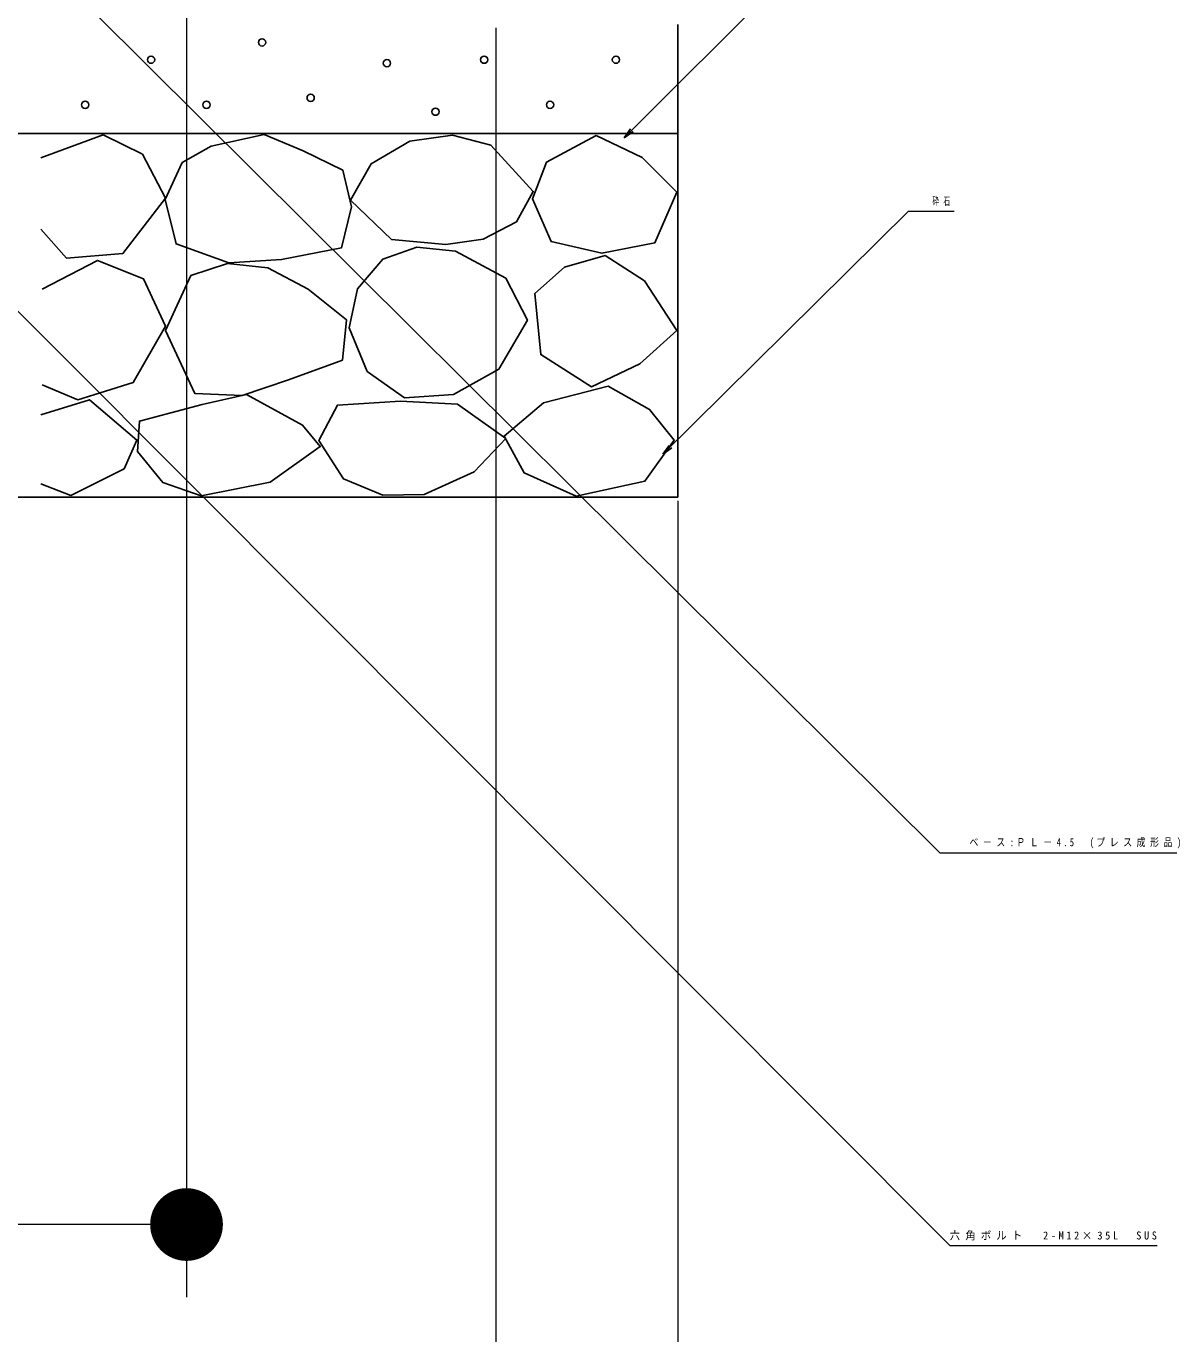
# Model space of a CAD drawing. Units: millimetres on the paper, scale 1:20. Extents: x -385 to 0, y 0 to 267.
# Drawn here: x -104.33 to -88.52, y 88.44 to 106.41 of the extents above; entities that cross this region are included whole.
import ezdxf

# ---------------------------------------------------------------- set-up
doc = ezdxf.new("R2010")
doc.units = ezdxf.units.MM
doc.layers.add('1_20', color=7, linetype='Continuous', lineweight=25)
doc.styles.add('ＭＳ ゴシック', font='')
doc.styles.get('ＭＳ ゴシック').set_extended_font_data('MS Gothic')

# ---------------------------------------------------------------- blocks, each defined once
blk = doc.blocks.new('filled_dot')
at = {"color": 0, "linetype": 'Continuous', "lineweight": -2, "const_width": 1.25}
blk.add_lwpolyline([(-0.625, 0, 1), (0.625, 0, 1)], format="xyb", close=True, dxfattribs=at)

msp = doc.modelspace()

# ---------------------------------------------------------------- linework, layer by layer
at = {"layer": '1_20', "lineweight": 13}
for p, q in [((-102.129, 112.428), (-102.129, 89.89)), ((-102.129, 111.478), (-102.129, 88.94)), ((-97.879, 106.39), (-97.879, 79.89)), ((-97.879, 105.44), (-97.879, 78.94)), ((-95.379, 99.89), (-95.379, 69.89)), ((-95.379, 98.94), (-95.379, 68.94)), ((-102.129, 89.94), (-119.629, 89.94)), ((-102.129, 89.94), (-119.629, 89.94))]:
    msp.add_line(p, q, dxfattribs=at)
at = {"layer": '1_20'}
for p, q in [((-95.379, 99.94), (-95.379, 106.44)), ((-96.117, 104.879), (-96.029, 105.003)), ((-126.379, 104.94), (-95.379, 104.94)), ((-96.117, 104.879), (-96.011, 104.986)), ((-95.993, 104.968), (-96.117, 104.879)), ((-95.585, 100.529), (-95.496, 100.652)), ((-95.585, 100.529), (-95.478, 100.634)), ((-95.461, 100.616), (-95.585, 100.529)), ((-126.379, 99.94), (-95.379, 99.94))]:
    msp.add_line(p, q, dxfattribs=at)
at = {"layer": '1_20', "lineweight": 13}
for points in [[(-115.01, 118.146), (-91.777, 95.048), (-88.521, 95.048)], [(-119.622, 117.719), (-91.642, 89.65), (-88.792, 89.65)], [(-96.117, 104.879), (-91.903, 109.093), (-89.728, 109.093)], [(-95.585, 100.529), (-92.209, 103.872), (-91.58, 103.872)]]:
    msp.add_lwpolyline(points, dxfattribs=at)
at = {"layer": '1_20'}
for points in [[(-104.129, 104.605), (-103.273, 104.922), (-102.735, 104.653), (-102.418, 104.051), (-103.004, 103.29), (-103.78, 103.227), (-104.129, 103.623)], [(-104.113, 102.799), (-103.353, 103.195), (-102.719, 102.942), (-102.418, 102.292), (-102.862, 101.516), (-103.622, 101.278), (-104.113, 101.484)], [(-104.129, 101.072), (-103.464, 101.278), (-102.814, 100.724), (-102.988, 100.328), (-103.717, 99.963), (-104.129, 100.122)]]:
    msp.add_lwpolyline(points, dxfattribs=at)
for points in [[(-101.064, 104.925), (-100.527, 104.701), (-99.981, 104.433), (-99.864, 103.932), (-99.999, 103.368), (-100.822, 103.207), (-101.547, 103.162), (-102.272, 103.421), (-102.424, 104.03), (-102.191, 104.54), (-101.789, 104.764)], [(-98.473, 104.915), (-97.946, 104.78), (-97.364, 104.144), (-97.594, 103.725), (-98.051, 103.488), (-98.567, 103.415), (-99.311, 103.482), (-99.878, 104.023), (-99.594, 104.523), (-99.061, 104.833)], [(-96.501, 104.91), (-95.868, 104.609), (-95.392, 104.134), (-95.693, 103.437), (-96.422, 103.294), (-97.119, 103.453), (-97.373, 104.039), (-97.183, 104.546)], [(-97.837, 101.698), (-98.459, 101.353), (-99.135, 101.306), (-99.648, 101.668), (-99.892, 102.266), (-99.78, 102.803), (-99.432, 103.212), (-98.966, 103.377), (-98.432, 103.32), (-97.742, 102.951), (-97.445, 102.374)], [(-96.375, 103.263), (-95.836, 102.914), (-95.392, 102.233), (-95.899, 101.773), (-96.565, 101.457), (-97.262, 101.9), (-97.341, 102.74), (-96.933, 103.102)], [(-101.013, 103.094), (-100.459, 102.797), (-99.932, 102.378), (-99.986, 101.824), (-100.73, 101.554), (-101.365, 101.337), (-102.013, 101.364), (-102.419, 102.229), (-102.068, 102.986), (-101.564, 103.151)], [(-96.334, 101.466), (-95.765, 101.147), (-95.427, 100.724), (-95.831, 100.158), (-96.773, 99.955), (-97.489, 100.274), (-97.762, 100.779), (-97.223, 101.235)], [(-101.304, 101.35), (-100.534, 100.931), (-100.291, 100.634), (-100.98, 100.148), (-101.926, 99.958), (-102.456, 100.142), (-102.804, 100.567), (-102.777, 100.986), (-101.912, 101.215)], [(-99.189, 101.259), (-98.405, 101.218), (-97.743, 100.745), (-98.175, 100.286), (-98.865, 99.975), (-99.43, 99.967), (-99.973, 100.191), (-100.311, 100.718), (-100.054, 101.205)]]:
    msp.add_lwpolyline(points, close=True, dxfattribs=at)
for centre in [(-101.091, 106.192), (-102.616, 105.954), (-99.375, 105.906), (-98.04, 105.954), (-96.228, 105.954), (-103.522, 105.334), (-101.854, 105.334), (-100.423, 105.43), (-97.134, 105.334), (-98.707, 105.239)]:
    msp.add_circle(centre, 0.05, dxfattribs=at)

# ---------------------------------------------------------------- block references
at = {"layer": '1_20', "lineweight": 13, "rotation": 180}
for xscale, yscale in [(0.4, 0.4), (0.02, 0.02)]:
    msp.add_blockref('filled_dot', (-102.129, 89.94), dxfattribs=dict(at, xscale=xscale, yscale=yscale))

# ---------------------------------------------------------------- texts
at = {"layer": '1_20', "char_height": 0.11, "attachment_point": 4, "style": 'ＭＳ ゴシック'}
for s, insert in [('\\T1.64;\\W0.6;砕石', (-91.88, 104.004)), ('\\T1.5;\\W0.8;ベ－ス:ＰＬ－4.5\u3000(プレス成形品)', (-91.371, 95.181)), ('\\T1.5;\\W0.95;六角ボルト\u30002-M12×35L\u3000SUS', (-91.642, 89.783))]:
    msp.add_mtext(s, dxfattribs=dict(at, insert=insert))

doc.saveas('drawing.dxf')
